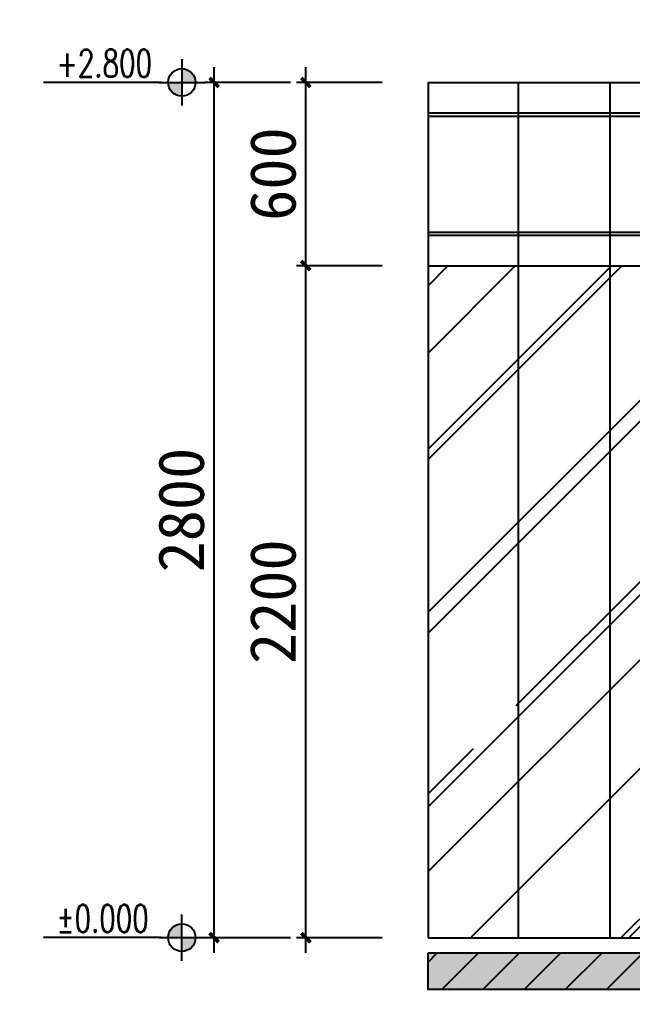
# Model space of a CAD drawing. Header units: millimetres. Extents: x 110215 to 630040, y -488650 to 141897.
# Drawn here: x 499475 to 501481, y 134463 to 137639 of the extents above; entities that cross this region are included whole.
import ezdxf
from ezdxf.xclip import XClip

# ---------------------------------------------------------------- set-up
doc = ezdxf.new("R2010")
doc.units = ezdxf.units.MM
doc.header["$LTSCALE"] = 1000
doc.header["$XCLIPFRAME"] = 0
doc.layers.get('Defpoints').update_dxf_attribs({"color": 2})
for name, color, linetype in [('0-118标注', 2, 'Continuous'), ('0-140c立面材料填充', 250, 'Continuous'), ('0-140d立面材料分隔', 146, 'Continuous'), ('0-140立面图剖切线', 4, 'Continuous')]:
    doc.layers.add(name, color=color, linetype=linetype)
doc.styles.add('DIM_FONT', font='SIMPLEX', dxfattribs={"width": 0.7, "bigfont": 'GBCBIG'})
doc.styles.add('黑体', font='simhei.ttf')
doc.dimstyles.new('50', dxfattribs={"dimscale": 50, "dimtxt": 3, "dimasz": 0.6, "dimexe": 0.6, "dimexo": 0.6, "dimtad": 1, "dimdec": 0, "dimdsep": 46, "dimtxsty": '黑体', "dimblk1": 'ARCHTICK', "dimblk2": 'ARCHTICK', "dimsah": 1, "dimcen": 0, "dimdle": 1, "dimclrd": 251, "dimclre": 251, "dimclrt": 2, "dimadec": 0, "dimazin": 0, "dimtfac": 1, "dimtdec": 0, "dimtix": 1, "dimtmove": 2, "dimatfit": 3, "dimldrblk": 'DOT', "dimfxl": 0, "dimtolj": 1, "dimtzin": 0, "dimarcsym": 0})

# ---------------------------------------------------------------- blocks, each defined once
blk = doc.blocks.new('fvdsdsfs')
h = blk.add_hatch()
h.set_pattern_fill('ANSI31', color=250, scale=30)
h.set_pattern_definition([(45, (-113752.26, -3190.91), (-67.351921, 67.351921), [])])
h.paths.add_polyline_path([(492399.8, 131686), (517960.2, 131686), (517960.2, 131566), (492399.8, 131566)])
h.paths.add_polyline_path([(504250, 135986), (506550, 135986), (506550, 135286), (507050, 135286), (507050, 135986), (508636.5, 135986), (508636.5, 135286), (509035.6, 135286), (509035.6, 135986), (509374.3, 135986), (509374.3, 135286), (509874.3, 135286), (509874.3, 135986), (512150, 135986), (512150, 135286), (512650, 135286), (512650, 135986), (514950, 135986), (514950, 135286), (515450, 135286), (515450, 135986), (517229.9, 135986), (517229.9, 135286), (517830.5, 135286), (517830.5, 135986), (517960.2, 135986), (517960.2, 136136), (492399.8, 136136), (492399.8, 135986), (492697.2, 135986), (492697.2, 135286), (493297.2, 135286), (493297.2, 135986), (495700, 135986), (495700, 135286), (496200, 135286), (496200, 135986), (497850, 135986), (497850, 135286), (498350, 135286), (498350, 135986), (500900, 135986), (500900, 135286), (501500, 135286), (501500, 135986), (503750, 135986), (503750, 135286), (504250, 135286)])
at = {"layer": '0-140c立面材料填充'}
h = blk.add_hatch(dxfattribs=at)
h.set_pattern_fill('AR-CONC', color=256)
h.set_pattern_definition([(50, (-113752.26, -3190.91), (182.18467, -15.939086), [19.05, -209.55]), (355, (-113752.26, -3190.91), (-35.24342, 191.056845), [15.24, -167.640584]), (100.451445, (-113737.08, -3192.24), (146.941247, 175.11775), [16.19001, -178.090245]), (46.1842, (-113752.26, -3140.11), (271.07904, -42.04233), [28.575, -314.325]), (96.635558, (-113729.67, -3143.62), (237.40413, 247.42612), [24.28502, -267.13561]), (351.18415, (-113752.26, -3140.1), (237.40413, 247.42612), [22.85997, -251.45973]), (21, (-113726.86, -3152.81), (151.61439, -102.265198), [19.05, -209.55]), (326, (-113726.86, -3152.81), (61.80203, 184.187966), [15.24, -167.64]), (71.451445, (-113714.23, -3161.34), (213.41642, 81.92277), [16.19001, -178.08994]), (37.5, (-113752.26, -3190.91), (3.088603, 84.555039), [0, -165.608, 0, -170.18, 0, -168.275]), (7.5, (-113752.26, -3190.91), (66.819663, 100.180575), [0, -97.028, 0, -161.798, 0, -64.135]), (327.5, (-113808.9, -3190.91), (135.590595, -5.728744), [0, -63.5, 0, -198.12, 0, -262.89]), (317.5, (-113834.3, -3190.91), (148.129181, 25.42649), [0, -82.55, 0, -131.572, 0, -186.69])])
h.paths.add_polyline_path([(492399.8, 131686), (517960.2, 131686), (517960.2, 131566), (492399.8, 131566)])
h.paths.add_polyline_path([(504250, 135986), (506550, 135986), (506550, 135286), (507050, 135286), (507050, 135986), (508636.5, 135986), (508636.5, 135286), (509035.6, 135286), (509035.6, 135986), (509374.3, 135986), (509374.3, 135286), (509874.3, 135286), (509874.3, 135986), (512150, 135986), (512150, 135286), (512650, 135286), (512650, 135986), (514950, 135986), (514950, 135286), (515450, 135286), (515450, 135986), (517229.9, 135986), (517229.9, 135286), (517830.5, 135286), (517830.5, 135986), (517960.2, 135986), (517960.2, 136136), (492399.8, 136136), (492399.8, 135986), (492697.2, 135986), (492697.2, 135286), (493297.2, 135286), (493297.2, 135986), (495700, 135986), (495700, 135286), (496200, 135286), (496200, 135986), (497850, 135986), (497850, 135286), (498350, 135286), (498350, 135986), (500900, 135986), (500900, 135286), (501500, 135286), (501500, 135986), (503750, 135986), (503750, 135286), (504250, 135286)])
blk.add_lwpolyline([(492399.8, 131686), (517960.2, 131686), (517960.2, 131566), (492399.8, 131566)], close=True)
at = {"layer": '0-140立面图剖切线'}
for p, q in [((492399.8, 134536), (517960.2, 134536)), ((492399.8, 131736), (517960.2, 131736))]:
    blk.add_line(p, q, dxfattribs=at)
blk = doc.blocks.new('_ArchTick')
at = {"color": 0, "linetype": 'ByBlock', "const_width": 0.4}
blk.add_lwpolyline([(-0.5, -0.5), (0.5, 0.5)], dxfattribs=at)
blk = doc.blocks.new('*D413')
at = {"color": 251, "lineweight": -2, "transparency": 16777216}
for p, q in [((569002.7, 124551.3), (569002.7, 124271.3)), ((570347.7, 124551.3), (570347.7, 124271.3)), ((568952.7, 124301.3), (570397.7, 124301.3))]:
    blk.add_line(p, q, dxfattribs=at)
at = {"layer": 'Defpoints', "color": 0, "transparency": 16777216}
for p in [(569002.7, 124701.3), (570347.7, 124701.3), (570347.7, 124301.3)]:
    blk.add_point(p, dxfattribs=at)
at = {"color": 251, "lineweight": -2, "transparency": 16777216, "xscale": 30, "yscale": 30, "zscale": 30, "rotation": 180}
blk.add_blockref('_ArchTick', (569002.7, 124301.3), dxfattribs=at)
at = {"color": 251, "lineweight": -2, "transparency": 16777216, "xscale": 30, "yscale": 30, "zscale": 30}
blk.add_blockref('_ArchTick', (570347.7, 124301.3), dxfattribs=at)
at = {"color": 2, "transparency": 16777216, "insert": (569675.2, 124407.6), "char_height": 150, "attachment_point": 5, "style": '黑体'}
blk.add_mtext('\\A1;1345', dxfattribs=at)
blk = doc.blocks.new('_DOT')
at = {"color": 0, "linetype": 'ByBlock'}
blk.add_line((-0.5, 0), (-1, 0), dxfattribs=at)
at = {"color": 0, "linetype": 'ByBlock', "const_width": 0.5}
blk.add_lwpolyline([(-0.25, 0, 1), (0.25, 0, 1)], format="xyb", close=True, dxfattribs=at)
blk = doc.blocks.new('*D438')
at = {"color": 251, "lineweight": -2, "transparency": 16777216}
for p, q in [((568602.7, 124821.3), (568602.7, 127121.4)), ((568852.7, 127071.4), (568572.7, 127071.4)), ((568852.7, 124871.3), (568572.7, 124871.3))]:
    blk.add_line(p, q, dxfattribs=at)
at = {"layer": 'Defpoints', "color": 0, "transparency": 16777216}
for p in [(568602.7, 127071.4), (569002.7, 127071.4), (569002.7, 124871.3)]:
    blk.add_point(p, dxfattribs=at)
at = {"color": 251, "lineweight": -2, "transparency": 16777216, "xscale": 30, "yscale": 30, "zscale": 30}
for p, rotation in [((568602.7, 127071.4), 90), ((568602.7, 124871.3), 270)]:
    blk.add_blockref('_ArchTick', p, dxfattribs=dict(at, rotation=rotation))
at = {"color": 2, "transparency": 16777216, "insert": (568495.6, 125971.3), "char_height": 150, "attachment_point": 5, "rotation": 90, "style": '黑体'}
blk.add_mtext('\\A1;2200', dxfattribs=at)
blk = doc.blocks.new('*D439')
at = {"color": 251, "lineweight": -2, "transparency": 16777216}
for p, q in [((568602.7, 127021.4), (568602.7, 127721.3)), ((568852.7, 127671.3), (568572.7, 127671.3)), ((568852.7, 127071.4), (568572.7, 127071.4))]:
    blk.add_line(p, q, dxfattribs=at)
at = {"layer": 'Defpoints', "color": 0, "transparency": 16777216}
for p in [(568602.7, 127671.3), (569002.7, 127671.3), (569002.7, 127071.4)]:
    blk.add_point(p, dxfattribs=at)
at = {"color": 251, "lineweight": -2, "transparency": 16777216, "xscale": 30, "yscale": 30, "zscale": 30}
for p, rotation in [((568602.7, 127671.3), 90), ((568602.7, 127071.4), 270)]:
    blk.add_blockref('_ArchTick', p, dxfattribs=dict(at, rotation=rotation))
at = {"color": 2, "transparency": 16777216, "insert": (568495.6, 127371.3), "char_height": 150, "attachment_point": 5, "rotation": 90, "style": '黑体'}
blk.add_mtext('\\A1;600', dxfattribs=at)
blk = doc.blocks.new('*D440')
at = {"color": 251, "lineweight": -2, "transparency": 16777216}
for p, q in [((568302.7, 124821.3), (568302.7, 127721.3)), ((568552.7, 127671.3), (568272.7, 127671.3)), ((568552.7, 124871.3), (568272.7, 124871.3))]:
    blk.add_line(p, q, dxfattribs=at)
at = {"layer": 'Defpoints', "color": 0, "transparency": 16777216}
for p in [(568302.7, 127671.3), (568602.7, 127671.3), (568602.7, 124871.3)]:
    blk.add_point(p, dxfattribs=at)
at = {"color": 251, "lineweight": -2, "transparency": 16777216, "xscale": 30, "yscale": 30, "zscale": 30}
for p, rotation in [((568302.7, 127671.3), 90), ((568302.7, 124871.3), 270)]:
    blk.add_blockref('_ArchTick', p, dxfattribs=dict(at, rotation=rotation))
at = {"color": 2, "transparency": 16777216, "insert": (568195.6, 126271.3), "char_height": 150, "attachment_point": 5, "rotation": 90, "style": '黑体'}
blk.add_mtext('\\A1;2800', dxfattribs=at)
blk = doc.blocks.new('*U702')
at = {"extrusion": (0, 0, -1)}
for points in [[(0, 0), (1.5, 0, 0.414214), (0, 1.5)], [(0, 0), (-1.5, 0, 0.414214), (0, -1.5)]]:
    blk.add_hatch(color=256, dxfattribs=at).paths.add_polyline_path(points)
for p, q in [((0, -2.52), (0, 2.52)), ((-2.25, 0), (-15.09, 0)), ((-2.52, 0), (2.52, 0))]:
    blk.add_line(p, q)
blk.add_circle((0, 0), 1.5)
at = {"style": 'DIM_FONT', "width": 0.7, "flags": 8}
blk.add_attdef('%%P0.000', (-13.68, -0.59), '', height=3, dxfattribs=at)
blk = doc.blocks.new('*U703')
at = {"extrusion": (0, 0, -1)}
for points in [[(0, 0), (-1.5, 0, -0.414214), (0, 1.5)], [(0, 0), (1.5, 0, -0.414214), (0, -1.5)]]:
    blk.add_hatch(color=256, dxfattribs=at).paths.add_polyline_path(points)
for p, q in [((0, 2.52), (0, -2.52)), ((-2.25, 0), (-15.09, 0)), ((-2.52, 0), (2.52, 0))]:
    blk.add_line(p, q)
blk.add_circle((0, 0), 1.5)
at = {"style": 'DIM_FONT', "width": 0.7, "flags": 8}
blk.add_attdef('%%P0.000', (-13.68, 0.59), '', height=3, dxfattribs=at)
blk = doc.blocks.new('cfdds')
h = blk.add_hatch()
h.set_pattern_fill('ANSI31', color=250, scale=30)
h.paths.add_polyline_path([(569002.7, 129271.3), (569002.7, 129121.3), (571052.1, 129121.3), (571052.1, 128421.3), (571552.1, 128421.3), (571552.1, 129121.3), (572652.2, 129121.3), (572652.2, 128421.3), (573252.2, 128421.3), (573252.2, 129121.3), (575834.9, 129121.3), (575834.9, 128421.3), (576334.9, 128421.3), (576334.9, 128725.6), (576334.9, 129121.3), (578803.3, 129121.3), (578803.3, 128421.3), (579303.3, 128421.3), (579303.3, 129121.3), (581052.3, 129121.3), (581052.3, 128421.3), (581652.3, 128421.3), (581652.3, 129121.3), (583056.5, 129121.3), (583056.5, 128421.3), (583556.5, 128421.3), (583556.5, 129121.3), (586382.5, 129121.3), (586382.5, 128421.3), (586882.5, 128421.3), (586882.5, 129121.3), (589777, 129121.3), (589777, 128421.3), (590377, 128421.3), (590377, 129121.3), (593658.5, 129121.3), (593658.5, 128421.3), (594281.9, 128421.3), (594281.9, 129121.3), (597826.3, 129121.3), (597826.3, 128421.3), (598441.1, 128421.3), (598441.1, 129121.3), (601652.3, 129121.3), (601652.3, 128421.3), (602252.3, 128421.3), (602252.3, 129121.3), (605067.7, 129121.3), (605067.7, 129271.3)])
h.paths.add_polyline_path([(569002.7, 124821.3), (605067.7, 124821.3), (605067.7, 124701.3), (569002.7, 124701.3)])
at = {"layer": '0-140c立面材料填充'}
h = blk.add_hatch(dxfattribs=at)
h.set_pattern_fill('AR-CONC', color=256)
h.paths.add_polyline_path([(569002.7, 129271.3), (569002.7, 129121.3), (571052.1, 129121.3), (571052.1, 128421.3), (571552.1, 128421.3), (571552.1, 129121.3), (572652.2, 129121.3), (572652.2, 128421.3), (573252.2, 128421.3), (573252.2, 129121.3), (575834.9, 129121.3), (575834.9, 128421.3), (576334.9, 128421.3), (576334.9, 128725.6), (576334.9, 129121.3), (578803.3, 129121.3), (578803.3, 128421.3), (579303.3, 128421.3), (579303.3, 129121.3), (581052.3, 129121.3), (581052.3, 128421.3), (581652.3, 128421.3), (581652.3, 129121.3), (583056.5, 129121.3), (583056.5, 128421.3), (583556.5, 128421.3), (583556.5, 129121.3), (586382.5, 129121.3), (586382.5, 128421.3), (586882.5, 128421.3), (586882.5, 129121.3), (589777, 129121.3), (589777, 128421.3), (590377, 128421.3), (590377, 129121.3), (593658.5, 129121.3), (593658.5, 128421.3), (594281.9, 128421.3), (594281.9, 129121.3), (597826.3, 129121.3), (597826.3, 128421.3), (598441.1, 128421.3), (598441.1, 129121.3), (601652.3, 129121.3), (601652.3, 128421.3), (602252.3, 128421.3), (602252.3, 129121.3), (605067.7, 129121.3), (605067.7, 129271.3)])
h.paths.add_polyline_path([(569002.7, 124821.3), (605067.7, 124821.3), (605067.7, 124701.3), (569002.7, 124701.3)])
h = blk.add_hatch(dxfattribs=at)
h.set_pattern_fill('AR-RROOF', color=256, scale=600, angle=45)
h.set_pattern_definition([(45, (532495.05, 211504.2), (509.117, 1357.645), [9000, -1200, 3000, -600]), (45, (532847.2, 212280.6), (-988.535, 140.007), [1800, -198, 3600, -450]), (45, (532346.56, 212076.95), (1921.9162, 2490.43), [4800, -840, 2400, -600])])
h.paths.add_polyline_path([(569002.7, 127072.8), (569002.7, 124873.7), (570347.7, 124873.7), (570347.7, 127072.1)])
blk.add_lwpolyline([(569002.7, 124821.3), (605067.7, 124821.3), (605067.7, 124701.3), (569002.7, 124701.3)], close=True)
at = {"layer": '0-140d立面材料分隔', "color": 251}
for p, q in [((569297.7, 127671.3), (569297.7, 124871.3)), ((569597.7, 127671.3), (569597.7, 124871.3))]:
    blk.add_line(p, q, dxfattribs=at)
at = {"layer": '0-140d立面材料分隔'}
for p, q in [((569002.7, 127571.3), (570347.7, 127571.3)), ((569002.7, 127561.3), (570347.7, 127561.3)), ((569002.7, 127181.3), (570347.7, 127181.3)), ((569002.7, 127171.3), (570347.7, 127171.3)), ((569002.7, 127071.3), (570347.7, 127071.3))]:
    blk.add_line(p, q, dxfattribs=at)
at = {"layer": '0-140立面图剖切线'}
for p, q in [((569002.7, 127671.3), (569002.7, 124871.3)), ((569002.7, 127671.3), (605067.7, 127671.3)), ((569002.7, 124871.3), (605067.7, 124871.3))]:
    blk.add_line(p, q, dxfattribs=at)
for base, p1, p2, picture, middle in [((568302.7, 127671.3), (568602.7, 124871.3), (568602.7, 127671.3), '*D440', (568195.6, 126271.3)), ((568602.7, 127671.3), (569002.7, 127071.4), (569002.7, 127671.3), '*D439', (568495.6, 127371.3)), ((568602.7, 127071.4), (569002.7, 124871.3), (569002.7, 127071.4), '*D438', (568495.6, 125971.3))]:
    dim = blk.add_linear_dim(base=base, p1=p1, p2=p2, angle=90, dimstyle='50', override={"dimfxl": 5, "dimarcsym": 1})
    dim.commit()
    dim.dimension.update_dxf_attribs({"geometry": picture, "text_midpoint": middle})
dim = blk.add_linear_dim(base=(570347.7, 124301.3), p1=(569002.7, 124701.3), p2=(570347.7, 124701.3), dimstyle='50', override={"dimfxl": 5, "dimarcsym": 1})
dim.commit()
dim.dimension.update_dxf_attribs({"geometry": '*D413', "text_midpoint": (569675.2, 124407.6)})

msp = doc.modelspace()

# ---------------------------------------------------------------- block references
ref = msp.add_blockref('fvdsdsfs', (-6259.4, 2896.7))
XClip(ref).set_block_clipping_path([(491721.2320501543, 129744.5155768359), (493853.5914708911, 139000.0870054074)])
ref = msp.add_blockref('cfdds', (-68190.5, 9761.3))
XClip(ref).set_block_clipping_path([(566567.7598136032, 122427.9288008383), (589240.11123362, 131683.5002294098)])
at = {"layer": '0-118标注'}
ref = msp.add_blockref('*U703', (500006.6, 137432.7), dxfattribs=dict(at, xscale=30, yscale=30, zscale=30))
ref.add_attrib('%%P0.000', '+2.800', (499596.1, 137450.4), dxfattribs={"layer": '0', "color": 7, "height": 90, "style": 'DIM_FONT', "width": 0.7, "flags": 8})
ref = msp.add_blockref('*U702', (500006.6, 134632.7), dxfattribs=dict(at, xscale=30, yscale=30, zscale=30))
ref.add_attrib('%%P0.000', '±0.000', (499596.1, 134650.4), dxfattribs={"layer": '0', "color": 7, "height": 90, "style": 'DIM_FONT', "width": 0.7, "flags": 8})

doc.saveas('drawing.dxf')
